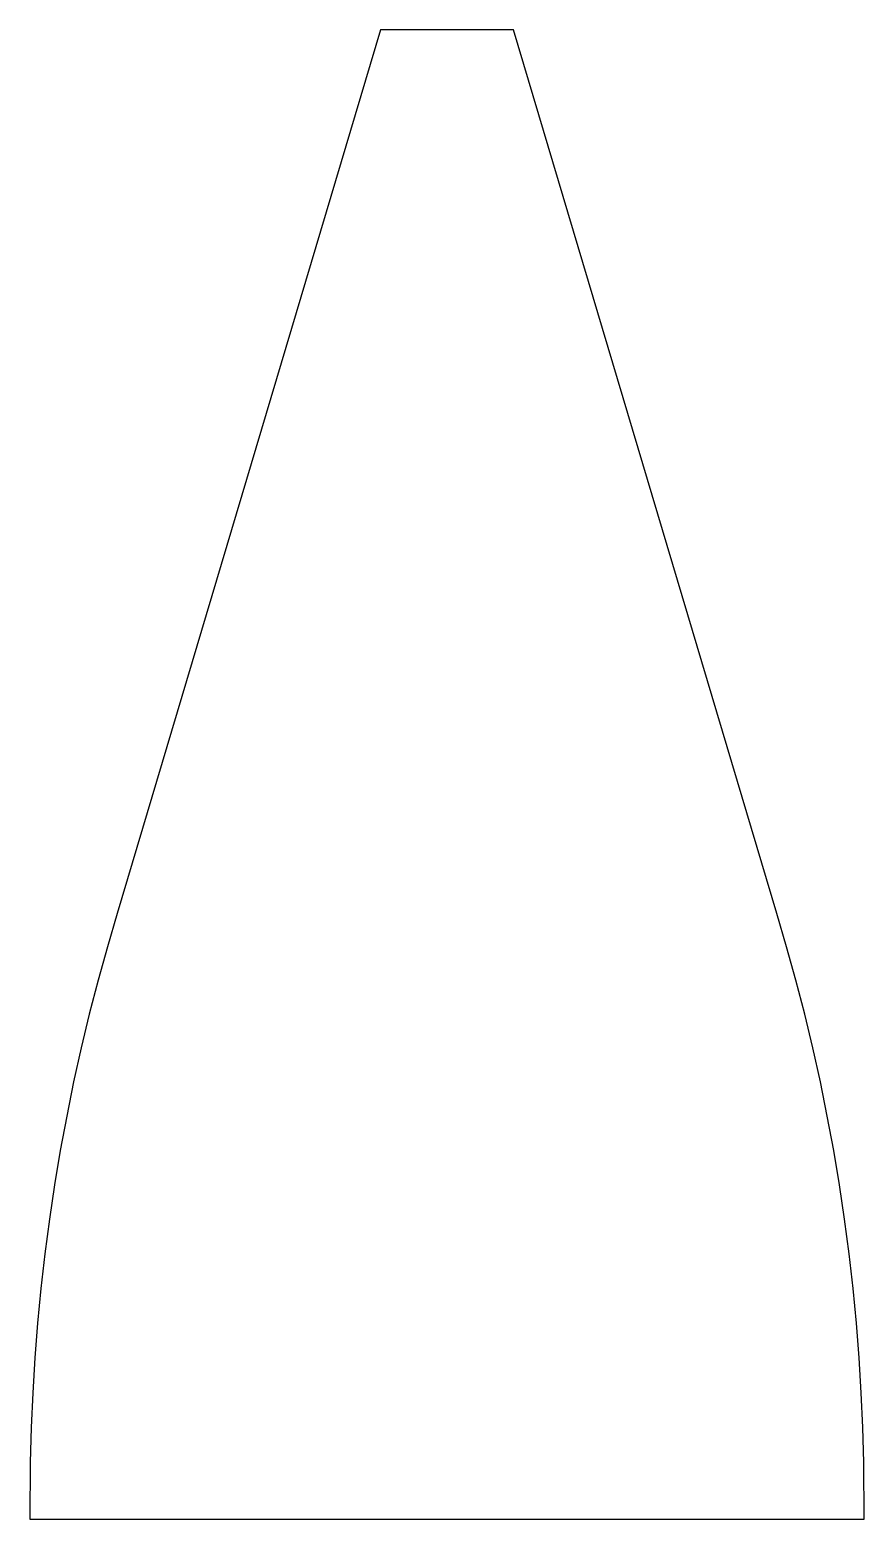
# Model space of a CAD drawing. Extents: x -133 to 133, y 0 to 475.
import ezdxf

# ---------------------------------------------------------------- set-up
doc = ezdxf.new("R2010")
doc.units = 0
doc.layers.get('0').update_dxf_attribs({"linetype": 'CONTINUOUS'})

msp = doc.modelspace()

# ---------------------------------------------------------------- linework, layer by layer
msp.add_lwpolyline([(132.903, 18.1172), (132.612, 29.231), (132.127, 40.338), (131.449, 51.4349), (130.576, 62.5182), (129.511, 73.5847), (128.252, 84.6308), (126.801, 95.6533), (125.158, 106.649), (123.323, 117.614), (121.297, 128.545), (119.08, 139.44), (116.674, 150.294), (114.079, 161.104), (111.295, 171.868), (108.324, 182.581), (105.182, 193.188), (21.2185, 475), (-21.2185, 475), (-105.182, 193.188), (-108.324, 182.581), (-111.295, 171.868), (-114.079, 161.104), (-116.674, 150.294), (-119.08, 139.44), (-121.297, 128.545), (-123.323, 117.614), (-125.158, 106.649), (-126.801, 95.6533), (-128.252, 84.6308), (-129.511, 73.5847), (-130.576, 62.5182), (-131.449, 51.4349), (-132.127, 40.338), (-132.612, 29.231), (-132.903, 18.1172), (-133.061, 0), (133.061, 0)], close=True)

doc.saveas('drawing.dxf')
